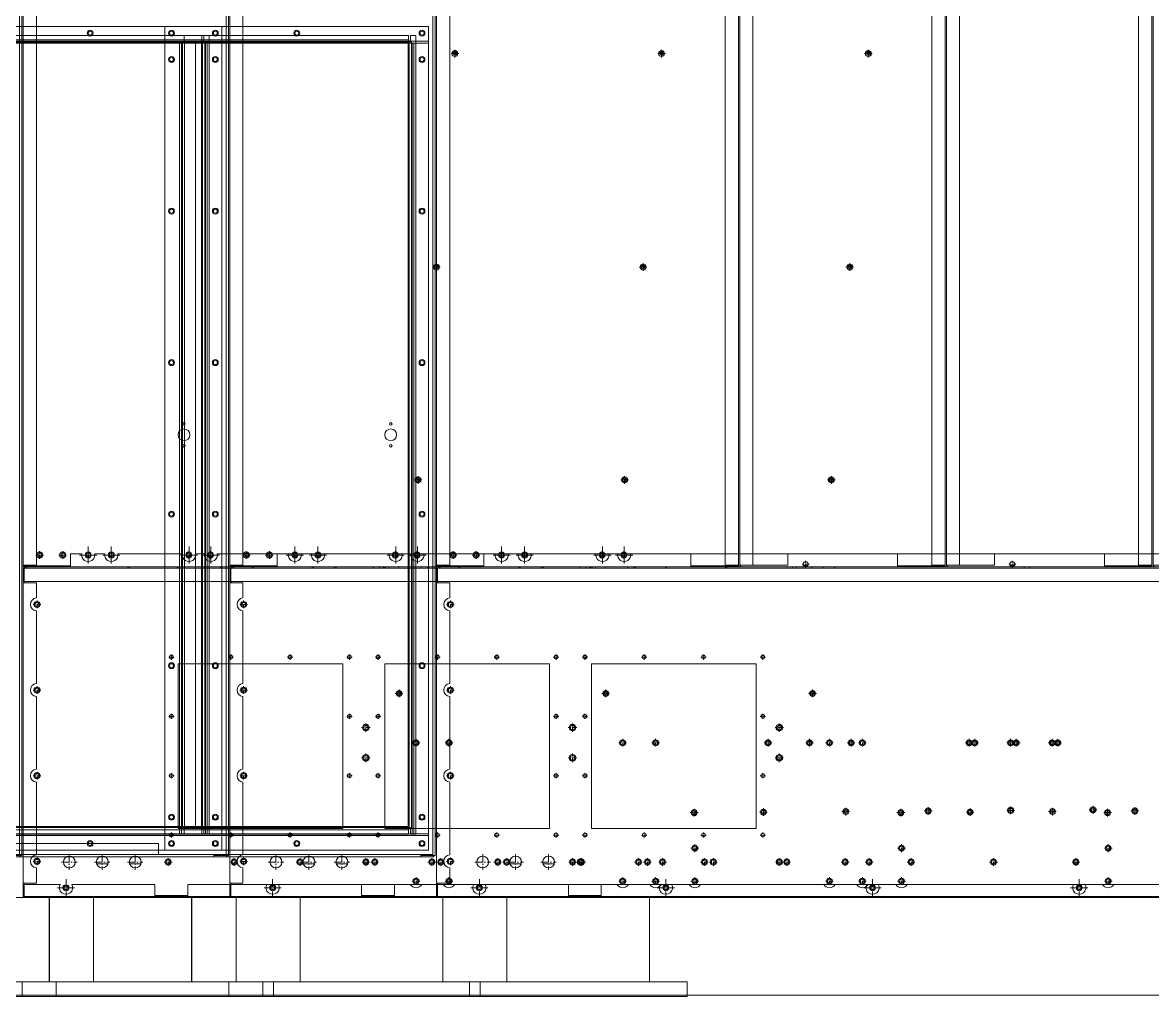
# Model space of a CAD drawing. Header units: millimetres. Extents: x -661384 to 33175, y -139129 to 24362.
# Drawn here: x -659535 to -657821, y -139129 to -137651 of the extents above; entities that cross this region are included whole.
import ezdxf

# ---------------------------------------------------------------- set-up
doc = ezdxf.new("R2010")
doc.units = ezdxf.units.MM
doc.linetypes.add('DASHDOT', pattern=[18.5, 12, -3, 0.5, -3])
doc.layers.add('냉각탑_기초', color=23, linetype='Continuous')

# ---------------------------------------------------------------- blocks, each defined once
blk = doc.blocks.new('A$C5FB90F76')
at = {"color": 7, "lineweight": 13}
for p, q in [((0, 0), (0, 1200)), ((2.8, 0), (2.8, 1200)), ((25, 0), (25, 1200))]:
    blk.add_line(p, q, dxfattribs=at)
at = {"color": 7, "lineweight": 13, "ltscale": 0.014}
for p, q in [((2.8, 1200), (0, 1200)), ((2.8, 0), (0, 0))]:
    blk.add_line(p, q, dxfattribs=at)
at = {"color": 7, "lineweight": 13, "ltscale": 0.111}
for p, q in [((25, 1200), (2.8, 1200)), ((2.8, 0), (25, 0))]:
    blk.add_line(p, q, dxfattribs=at)
at = {"color": 7, "lineweight": 13}
for centre in [(15, 1175), (15, 945), (15, 715), (15, 485), (15, 255), (15, 25)]:
    blk.add_circle(centre, 3, dxfattribs=at)
blk = doc.blocks.new('A$C6C1445C5')
at = {"color": 7, "lineweight": 13}
for p, q in [((0, 25), (400, 25)), ((0, 22.2), (400, 22.2)), ((0, 0), (400, 0))]:
    blk.add_line(p, q, dxfattribs=at)
at = {"color": 7, "lineweight": 13, "ltscale": 0.035}
for p, q in [((0, 22.2), (0, 25)), ((400, 22.2), (400, 25))]:
    blk.add_line(p, q, dxfattribs=at)
at = {"color": 7, "lineweight": 13, "ltscale": 0.2775}
for p, q in [((0, 22.2), (0, 0)), ((400, 0), (400, 22.2))]:
    blk.add_line(p, q, dxfattribs=at)
at = {"color": 7, "lineweight": 13}
for centre in [(10, 10), (200, 10), (390, 10)]:
    blk.add_circle(centre, 3, dxfattribs=at)
blk = doc.blocks.new('A$C01666899')
at = {"color": 4, "lineweight": 13}
for p, q in [((1212, 354), (0, 354)), ((0, 343.1), (0, 2.9)), ((6.6, 343.1), (6.6, 2.9)), ((1202.3, 347.4), (9.7, 347.4)), ((1202.3, 344), (9.7, 344)), ((10, 343.1), (10, 20)), ((1202, 20), (1202, 343.1)), ((1205.4, 2.9), (1205.4, 343.1)), ((1212, 2.9), (1212, 343.1)), ((11.4, 20), (11.4, 342.6)), ((11.4, 342.6), (1200.6, 342.6)), ((1200.6, 342.6), (1200.6, 20)), ((1202.3, 20), (9.7, 20)), ((1202.3, 3.4), (9.7, 3.4)), ((1202.3, 0), (9.7, 0))]:
    blk.add_line(p, q, dxfattribs=at)
at = {"color": 4, "lineweight": 13, "ltscale": 0.04}
for p, q in [((0, 346), (0, 354)), ((1212, 346), (1212, 354))]:
    blk.add_line(p, q, dxfattribs=at)
at = {"color": 4, "lineweight": 13, "ltscale": 0.0485}
for p, q in [((9.7, 346), (0, 346)), ((1212, 346), (1202.3, 346))]:
    blk.add_line(p, q, dxfattribs=at)
at = {"color": 4, "lineweight": 13, "ltscale": 0.033}
for p, q in [((6.6, 343.1), (0, 343.1)), ((1205.4, 343.1), (1212, 343.1)), ((6.6, 2.9), (0, 2.9)), ((1205.4, 2.9), (1212, 2.9))]:
    blk.add_line(p, q, dxfattribs=at)
at = {"color": 4, "lineweight": 13, "ltscale": 0.017}
for p, q in [((6.6, 343.1), (10, 343.1)), ((1205.4, 343.1), (1202, 343.1)), ((1202.3, 347.4), (1202.3, 344)), ((9.7, 3.4), (9.7, 0)), ((1202.3, 3.4), (1202.3, 0))]:
    blk.add_line(p, q, dxfattribs=at)
at = {"color": 4, "lineweight": 13, "ltscale": 0.0085}
for p, q in [((9.7, 344), (8, 344)), ((1202.3, 344), (1204, 344)), ((9.7, 2), (8, 2)), ((1202.3, 2), (1204, 2))]:
    blk.add_line(p, q, dxfattribs=at)
at = {"color": 4, "lineweight": 13, "ltscale": 0.0045}
for p, q in [((8, 343.1), (8, 344)), ((10, 343.1), (10, 344)), ((1202, 344), (1202, 343.1)), ((1204, 344), (1204, 343.1)), ((8, 2), (8, 2.9)), ((1204, 2.9), (1204, 2))]:
    blk.add_line(p, q, dxfattribs=at)
at = {"color": 4, "lineweight": 13, "ltscale": 0.007}
for p, q in [((9.7, 347.4), (9.7, 346)), ((1202.3, 347.4), (1202.3, 346))]:
    blk.add_line(p, q, dxfattribs=at)
at = {"color": 4, "lineweight": 13, "ltscale": 0.01}
blk.add_line((9.7, 346), (9.7, 344), dxfattribs=at)
at = {"color": 4, "lineweight": 13, "ltscale": 0.083}
for p, q in [((9.7, 20), (9.7, 3.4)), ((1202.3, 3.4), (1202.3, 20))]:
    blk.add_line(p, q, dxfattribs=at)
at = {"color": 4, "lineweight": 13, "ltscale": 0.0155}
for p, q in [((6.6, 2.9), (9.7, 2.9)), ((1205.4, 2.9), (1202.3, 2.9))]:
    blk.add_line(p, q, dxfattribs=at)
at = {"color": 4, "lineweight": 13}
for centre, radius in [((589.5, 316), 2), ((606, 316), 9), ((622.5, 316), 2)]:
    blk.add_circle(centre, radius, dxfattribs=at)
blk = doc.blocks.new('1')
at = {"color": 7, "lineweight": 20}
for p, q in [((14355.4, 14347.8), (14355.4, 11214.9)), ((14358.8, 14347.8), (14358.8, 11213.2)), ((14360.8, 11654), (14360.8, 13955)), ((14380.8, 13955), (14380.8, 11654)), ((15425.8, 11654), (15425.8, 13955)), ((15445.8, 13955), (15445.8, 11654)), ((15447.8, 11654), (15447.8, 13955)), ((15467.8, 13955), (15467.8, 11654)), ((13973.8, 12446.5), (13973.8, 11246.5)), ((14323.8, 12446.5), (13973.8, 12446.5)), ((14323.8, 12446.5), (14323.8, 11246.5)), ((14504.3, 11671.5), (14602.7, 11671.5)), ((14655.3, 11671.5), (15373.9, 11671.5)), ((15520.9, 11671.5), (16459.7, 11671.5)), ((14360.7, 11653.1), (14432.7, 11653.1)), ((14432.7, 11651.5), (14360.7, 11651.5)), ((16859.1, 11649.5), (14362.5, 11649.5)), ((15373.9, 11651.5), (14432.7, 11651.5)), ((15373.9, 11653.1), (15445.9, 11653.1)), ((15445.9, 11651.5), (15373.9, 11651.5)), ((15520.9, 11654.3), (15448.9, 11654.3)), ((16531.7, 11651.5), (15448.9, 11651.5)), ((14360.8, 11171.5), (14360.8, 11627.5)), ((14362.5, 11629.5), (16830.2, 11629.5)), ((14380.8, 11604.5), (14380.8, 11627.5)), ((14380.8, 11474.5), (14380.8, 11584.6)), ((14845.8, 11504.5), (14595.8, 11504.5)), ((14595.8, 11504.5), (14595.8, 11254.5)), ((14845.8, 11504.5), (14845.8, 11254.5)), ((14380.8, 11344.5), (14380.8, 11454.6)), ((14380.8, 11214.5), (14380.8, 11324.6)), ((14323.8, 11246.5), (13973.8, 11246.5)), ((14845.8, 11254.5), (14595.8, 11254.5)), ((13382.8, 11231.5), (13938.8, 11231.5)), ((14355.4, 11214.9), (13382.8, 11214.9)), ((14336.8, 11211.5), (13382.8, 11211.5)), ((14380.8, 11171.5), (14380.8, 11194.6)), ((14417.1, 11169.5), (14362.5, 11169.5)), ((14560.8, 11169.5), (14434.4, 11169.5)), ((14948.1, 11169.5), (14610.8, 11169.5)), ((14998.1, 11169.5), (14965.4, 11169.5)), ((15327.1, 11169.5), (15015.4, 11169.5)), ((15371.1, 11169.5), (15344.4, 11169.5)), ((16079.1, 11169.5), (15388.4, 11169.5)), ((14362.5, 11149.5), (16859.1, 11149.5)), ((14467.7, 11149.5), (14467.7, 11021.5)), ((14560.8, 11152.9), (14610.8, 11152.9)), ((14684, 11149.5), (14684, 11021.5)), ((14410.8, 11021.5), (14740.8, 11021.5)), ((14410.8, 10999.5), (14410.8, 11021.5)), ((14740.8, 10999.5), (14740.8, 11021.5)), ((14410.8, 10999.5), (14740.8, 10999.5)), ((14575.8, 10999.5), (14467.7, 10999.5))]:
    blk.add_line(p, q, dxfattribs=at)
at = {"color": 0, "lineweight": 20}
for p, q in [((14360.8, 11149.5), (14360.8, 14349.5)), ((19260.8, 11149.5), (12660.8, 11149.5)), ((13360.8, 11149.5), (14360.8, 11149.5)), ((19260.8, 11149.5), (14360.8, 11149.5))]:
    blk.add_line(p, q, dxfattribs=at)
at = {"color": 7, "linetype": 'DASHDOT', "lineweight": 20, "ltscale": 0.2925}
for p, q in [((15009.9, 12430.5), (15021.6, 12430.5)), ((14981.9, 12106.5), (14993.6, 12106.5)), ((14953.9, 11783.5), (14965.6, 11783.5)), ((14959.8, 11789.4), (14959.8, 11777.7)), ((14385.8, 11675.4), (14385.8, 11663.7)), ((14420.8, 11675.4), (14420.8, 11663.7)), ((14612, 11675.4), (14612, 11663.7)), ((14645, 11675.4), (14645, 11663.7)), ((14606.1, 11669.5), (14617.8, 11669.5)), ((14639.1, 11669.5), (14650.8, 11669.5)), ((14381.8, 11600.4), (14381.8, 11588.7)), ((14381.8, 11470.4), (14381.8, 11458.7)), ((14925.3, 11459.4), (14937, 11459.4)), ((14931.2, 11465.3), (14931.2, 11453.6)), ((14950.9, 11384.5), (14962.6, 11384.5)), ((14956.8, 11390.4), (14956.8, 11378.7)), ((15000.9, 11384.5), (15012.6, 11384.5)), ((15006.8, 11390.4), (15006.8, 11378.7)), ((15484.9, 11384.5), (15496.6, 11384.5)), ((15490.8, 11390.4), (15490.8, 11378.7)), ((15547.9, 11384.5), (15559.6, 11384.5)), ((15553.8, 11390.4), (15553.8, 11378.7)), ((15610.9, 11384.5), (15622.6, 11384.5)), ((15616.8, 11390.4), (15616.8, 11378.7)), ((15789.9, 11384.5), (15801.6, 11384.5)), ((15795.8, 11390.4), (15795.8, 11378.7)), ((15852.9, 11384.5), (15864.6, 11384.5)), ((15858.8, 11390.4), (15858.8, 11378.7)), ((15915.9, 11384.5), (15927.6, 11384.5)), ((15921.8, 11390.4), (15921.8, 11378.7)), ((14381.8, 11340.4), (14381.8, 11328.7)), ((15372.9, 11278.5), (15384.6, 11278.5)), ((15378.8, 11284.4), (15378.8, 11272.7)), ((15477.9, 11279.3), (15489.6, 11279.3)), ((15483.8, 11285.1), (15483.8, 11273.4)), ((15602.9, 11280.1), (15614.6, 11280.1)), ((15608.8, 11286), (15608.8, 11274.3)), ((15727.9, 11281), (15739.6, 11281)), ((15733.8, 11286.9), (15733.8, 11275.2)), ((15852.9, 11281.9), (15864.6, 11281.9)), ((15858.8, 11287.7), (15858.8, 11276)), ((15977.9, 11282.8), (15989.6, 11282.8)), ((15983.8, 11288.6), (15983.8, 11276.9)), ((15379.8, 11230.4), (15379.8, 11218.7)), ((14381.8, 11210.4), (14381.8, 11198.7)), ((14580.8, 11209.4), (14580.8, 11197.7)), ((14680.8, 11209.4), (14680.8, 11197.7)), ((14780.8, 11209.4), (14780.8, 11197.7)), ((14880.8, 11209.4), (14880.8, 11197.7)), ((14980.8, 11209.4), (14980.8, 11197.7)), ((15080.8, 11209.4), (15080.8, 11197.7)), ((15205.8, 11209.4), (15205.8, 11197.7)), ((15330.8, 11209.4), (15330.8, 11197.7)), ((15373.9, 11224.5), (15385.6, 11224.5)), ((14674.9, 11203.5), (14686.6, 11203.5)), ((14774.9, 11203.5), (14786.6, 11203.5)), ((14874.9, 11203.5), (14886.6, 11203.5)), ((14974.9, 11203.5), (14986.6, 11203.5)), ((15074.9, 11203.5), (15086.6, 11203.5)), ((15199.9, 11203.5), (15211.6, 11203.5)), ((15324.9, 11203.5), (15336.6, 11203.5)), ((14956.8, 11180.4), (14956.8, 11168.7)), ((15006.8, 11180.4), (15006.8, 11168.7)), ((15379.8, 11180.4), (15379.8, 11168.7)), ((14950.9, 11174.5), (14962.6, 11174.5)), ((15000.9, 11174.5), (15012.6, 11174.5)), ((15373.9, 11174.5), (15385.6, 11174.5))]:
    blk.add_line(p, q, dxfattribs=at)
at = {"color": 7, "linetype": 'DASHDOT', "lineweight": 20, "ltscale": 0.195}
for p, q in [((15012.3, 12431.6), (15020.1, 12431.6)), ((15012.3, 12430.7), (15020.1, 12430.7)), ((14983.9, 12107.8), (14991.7, 12107.8)), ((14983.9, 12106.9), (14991.7, 12106.9)), ((14955.6, 11784), (14963.4, 11784)), ((14955.6, 11783.2), (14963.4, 11783.2)), ((14959.5, 11787.9), (14959.5, 11779.3)), ((14386.2, 11673.4), (14386.2, 11665.6)), ((14421.2, 11673.4), (14421.2, 11665.6)), ((14459.6, 11673.4), (14459.6, 11665.6)), ((14494.6, 11673.4), (14494.6, 11665.6)), ((14612, 11673.4), (14612, 11665.6)), ((14645.2, 11673.4), (14645.2, 11665.6)), ((14641.3, 11669.5), (14649.1, 11669.5)), ((14585.8, 11518.4), (14585.8, 11510.6)), ((14675.8, 11518.4), (14675.8, 11510.6)), ((14765.8, 11518.4), (14765.8, 11510.6)), ((14855.8, 11518.4), (14855.8, 11510.6)), ((14581.9, 11514.5), (14589.7, 11514.5)), ((14671.9, 11514.5), (14679.7, 11514.5)), ((14761.9, 11514.5), (14769.7, 11514.5)), ((14851.9, 11514.5), (14859.7, 11514.5)), ((14927.3, 11460.3), (14935.1, 11460.3)), ((14927.3, 11459.4), (14935.1, 11459.4)), ((14931.2, 11464.2), (14931.2, 11455.5)), ((14581.9, 11424.5), (14589.7, 11424.5)), ((14585.8, 11428.4), (14585.8, 11420.6)), ((14851.9, 11424.5), (14859.7, 11424.5)), ((14855.8, 11428.4), (14855.8, 11420.6)), ((15486.9, 11384.5), (15494.7, 11384.5)), ((15490.8, 11388.4), (15490.8, 11380.6)), ((15549.9, 11384.5), (15557.7, 11384.5)), ((15553.8, 11388.4), (15553.8, 11380.6)), ((15612.9, 11384.5), (15620.7, 11384.5)), ((15616.8, 11388.4), (15616.8, 11380.6)), ((15791.9, 11384.5), (15799.7, 11384.5)), ((15795.8, 11388.4), (15795.8, 11380.6)), ((15854.9, 11384.5), (15862.7, 11384.5)), ((15858.8, 11388.4), (15858.8, 11380.6)), ((15917.9, 11384.5), (15925.7, 11384.5)), ((15921.8, 11388.4), (15921.8, 11380.6)), ((14581.9, 11334.5), (14589.7, 11334.5)), ((14585.8, 11338.4), (14585.8, 11330.6)), ((14851.9, 11334.5), (14859.7, 11334.5)), ((14855.8, 11338.4), (14855.8, 11330.6)), ((15374.9, 11278.6), (15382.7, 11278.6)), ((15378.8, 11282.5), (15378.8, 11274.7)), ((15479.9, 11279.3), (15487.7, 11279.3)), ((15483.8, 11283.2), (15483.8, 11275.4)), ((15604.9, 11280.2), (15612.7, 11280.2)), ((15608.8, 11284.1), (15608.8, 11276.3)), ((15729.9, 11281), (15737.7, 11281)), ((15733.8, 11284.9), (15733.8, 11277.1)), ((15854.9, 11281.8), (15862.7, 11281.8)), ((15858.8, 11285.7), (15858.8, 11277.9)), ((15979.9, 11282.7), (15987.7, 11282.7)), ((15983.8, 11286.6), (15983.8, 11278.8)), ((14581.9, 11244.5), (14589.7, 11244.5)), ((14585.8, 11248.4), (14585.8, 11240.6)), ((14671.9, 11244.5), (14679.7, 11244.5)), ((14675.8, 11248.4), (14675.8, 11240.6)), ((14761.9, 11244.5), (14769.7, 11244.5)), ((14765.8, 11248.4), (14765.8, 11240.6)), ((14851.9, 11244.5), (14859.7, 11244.5)), ((14855.8, 11248.4), (14855.8, 11240.6))]:
    blk.add_line(p, q, dxfattribs=at)
at = {"color": 7, "linetype": 'DASHDOT', "lineweight": 20, "ltscale": 0.292499}
for p, q in [((15015.8, 12436.4), (15015.8, 12424.7)), ((14987.8, 12112.4), (14987.8, 12100.7)), ((14379.9, 11669.5), (14391.6, 11669.5)), ((14414.9, 11669.5), (14426.6, 11669.5)), ((14375.9, 11594.5), (14387.6, 11594.5)), ((14375.9, 11464.5), (14387.6, 11464.5)), ((14375.9, 11334.5), (14387.6, 11334.5)), ((14375.9, 11204.5), (14387.6, 11204.5)), ((14574.9, 11203.5), (14586.6, 11203.5))]:
    blk.add_line(p, q, dxfattribs=at)
at = {"color": 7, "linetype": 'DASHDOT', "lineweight": 20, "ltscale": 0.195001}
for p, q in [((15016.2, 12435.5), (15016.2, 12427.7)), ((14987.8, 12111.7), (14987.8, 12103.9)), ((14382.3, 11669.5), (14390.1, 11669.5)), ((14417.3, 11669.5), (14425.1, 11669.5)), ((14608.1, 11669.5), (14615.9, 11669.5))]:
    blk.add_line(p, q, dxfattribs=at)
at = {"color": 7, "linetype": 'DASHDOT', "lineweight": 20, "ltscale": 0.194998}
for p, q in [((15016.2, 12434.6), (15016.2, 12426.8)), ((14987.8, 12110.8), (14987.8, 12103)), ((14455.7, 11669.5), (14463.5, 11669.5)), ((14490.7, 11669.5), (14498.5, 11669.5))]:
    blk.add_line(p, q, dxfattribs=at)
at = {"color": 7, "linetype": 'DASHDOT', "lineweight": 20}
for p, q in [((14459.5, 11682.5), (14459.5, 11656.5)), ((14494.5, 11682.5), (14494.5, 11656.5)), ((14612.5, 11682.5), (14612.5, 11656.5)), ((14645.5, 11682.5), (14645.5, 11656.5)), ((14446.5, 11669.5), (14472.5, 11669.5)), ((14481.5, 11669.5), (14507.5, 11669.5)), ((14599.5, 11669.5), (14625.5, 11669.5)), ((14632.5, 11669.5), (14658.5, 11669.5)), ((14430.8, 11215.2), (14430.8, 11191.8)), ((14480.8, 11215.2), (14480.8, 11191.8)), ((14530.8, 11215.2), (14530.8, 11191.8)), ((14419.1, 11203.5), (14442.5, 11203.5)), ((14469.1, 11203.5), (14492.5, 11203.5)), ((14519.1, 11203.5), (14542.5, 11203.5)), ((14425.8, 11177.5), (14425.8, 11151.5)), ((15335.8, 11177.5), (15335.8, 11151.5)), ((14412.8, 11164.5), (14438.8, 11164.5)), ((15322.8, 11164.5), (15348.8, 11164.5))]:
    blk.add_line(p, q, dxfattribs=at)
at = {"color": 7, "lineweight": 20, "ltscale": 0.43}
for p, q in [((14432.7, 11654.3), (14432.7, 11671.5)), ((15373.9, 11671.5), (15373.9, 11654.3)), ((15520.9, 11654.3), (15520.9, 11671.5)), ((14380.8, 11654), (14363.6, 11654)), ((15443, 11654), (15425.8, 11654)), ((15467.8, 11654), (15450.6, 11654))]:
    blk.add_line(p, q, dxfattribs=at)
at = {"color": 7, "lineweight": 20, "ltscale": 0.425051}
blk.add_line((14432.7, 11671.5), (14449.7, 11671.5), dxfattribs=at)
at = {"color": 7, "lineweight": 20, "ltscale": 0.385102}
blk.add_line((14469.3, 11671.5), (14484.7, 11671.5), dxfattribs=at)
at = {"color": 7, "lineweight": 20, "ltscale": 0.335102}
blk.add_line((14622.3, 11671.5), (14635.7, 11671.5), dxfattribs=at)
at = {"color": 7, "linetype": 'DASHDOT', "lineweight": 20, "ltscale": 0.26}
blk.add_line((15542.6, 11655.5), (15553, 11655.5), dxfattribs=at)
at = {"color": 7, "linetype": 'DASHDOT', "lineweight": 20, "ltscale": 0.260001}
blk.add_line((15547.8, 11660.7), (15547.8, 11650.3), dxfattribs=at)
at = {"color": 7, "lineweight": 20, "ltscale": 0.04}
for p, q in [((14360.7, 11651.5), (14360.7, 11653.1)), ((14432.7, 11651.5), (14432.7, 11653.1)), ((15445.9, 11651.5), (15445.9, 11653.1))]:
    blk.add_line(p, q, dxfattribs=at)
at = {"color": 7, "lineweight": 20, "ltscale": 0.07}
for p, q in [((14360.8, 11654), (14363.6, 11654)), ((14432.7, 11654.3), (14432.7, 11651.5)), ((15373.9, 11654.3), (15373.9, 11651.5)), ((15445.8, 11654), (15443, 11654)), ((15448.9, 11651.5), (15448.9, 11654.3))]:
    blk.add_line(p, q, dxfattribs=at)
at = {"color": 7, "lineweight": 20, "ltscale": 0.0425}
for p, q in [((14360.8, 11647.5), (14362.5, 11647.5)), ((14360.8, 11646.6), (14362.5, 11646.6)), ((14360.8, 11152.4), (14362.5, 11152.4)), ((14360.8, 11151.5), (14362.5, 11151.5))]:
    blk.add_line(p, q, dxfattribs=at)
at = {"color": 7, "lineweight": 20, "ltscale": 0.0225}
for p, q in [((14360.8, 11646.6), (14360.8, 11647.5)), ((14360.8, 11646.6), (14360.8, 11647.5)), ((14363.6, 11653.1), (14363.6, 11654)), ((15443, 11653.1), (15443, 11654)), ((15447.8, 11654), (15447.8, 11653.1)), ((14360.8, 11152.4), (14360.8, 11151.5))]:
    blk.add_line(p, q, dxfattribs=at)
at = {"color": 7, "lineweight": 20, "ltscale": 0.4775}
for p, q in [((14360.8, 11627.5), (14360.8, 11646.6)), ((14360.8, 11152.4), (14360.8, 11171.5))]:
    blk.add_line(p, q, dxfattribs=at)
at = {"color": 7, "lineweight": 20, "ltscale": 0.085}
for p, q in [((14362.5, 11649.5), (14362.5, 11646.1)), ((14364.2, 11627.5), (14360.8, 11627.5)), ((14364.2, 11171.5), (14360.8, 11171.5)), ((14362.5, 11149.5), (14362.5, 11152.9))]:
    blk.add_line(p, q, dxfattribs=at)
at = {"color": 7, "lineweight": 20, "ltscale": 0.415}
for p, q in [((14362.5, 11629.5), (14362.5, 11646.1)), ((14364.2, 11627.5), (14380.8, 11627.5)), ((14362.5, 11152.9), (14362.5, 11169.5)), ((14380.8, 11171.5), (14364.2, 11171.5)), ((14560.8, 11169.5), (14560.8, 11152.9)), ((14610.8, 11169.5), (14610.8, 11152.9))]:
    blk.add_line(p, q, dxfattribs=at)
at = {"color": 7, "lineweight": 20, "ltscale": 0.01744}
blk.add_line((14362.7, 11654), (14362.7, 11653.3), dxfattribs=at)
at = {"color": 7, "lineweight": 20, "ltscale": 0.05}
for p, q in [((14366.2, 11651.5), (14366.2, 11649.5)), ((14519.5, 11651.5), (14519.5, 11649.5)), ((14660.1, 11651.5), (14660.1, 11649.5)), ((14710.2, 11649.5), (14710.2, 11651.5)), ((14799.3, 11649.5), (14799.3, 11651.5)), ((14362.8, 11629.5), (14362.8, 11627.5)), ((14360.8, 11171.5), (14362.8, 11171.5)), ((14362.8, 11171.5), (14362.8, 11169.5))]:
    blk.add_line(p, q, dxfattribs=at)
at = {"color": 7, "lineweight": 20, "ltscale": 0.04985}
blk.add_line((14597, 11651.5), (14597, 11649.5), dxfattribs=at)
at = {"color": 7, "lineweight": 20, "ltscale": 0.050223}
for p, q in [((14892.3, 11649.5), (14892.5, 11651.5)), ((14901.4, 11649.5), (14901.5, 11651.5))]:
    blk.add_line(p, q, dxfattribs=at)
at = {"color": 7, "lineweight": 20, "ltscale": 0.050163}
for p, q in [((14906.7, 11649.5), (14906.8, 11651.5)), ((14915.7, 11649.5), (14915.9, 11651.5))]:
    blk.add_line(p, q, dxfattribs=at)
at = {"color": 7, "lineweight": 20, "ltscale": 0.050191}
for p, q in [((14930.3, 11651.5), (14930.2, 11649.5)), ((14930.2, 11649.5), (14930.4, 11651.5)), ((14964.5, 11649.5), (14964.7, 11651.5)), ((15574.1, 11649.5), (15574.3, 11651.5)), ((15574.7, 11651.5), (15574.5, 11649.5)), ((15879.3, 11651.5), (15879.1, 11649.5)), ((15879.5, 11649.5), (15879.7, 11651.5)), ((15879.5, 11649.5), (15879.7, 11651.5))]:
    blk.add_line(p, q, dxfattribs=at)
at = {"color": 7, "lineweight": 20, "ltscale": 0.006929}
blk.add_line((15373.9, 11651.5), (15373.9, 11651.8), dxfattribs=at)
at = {"color": 7, "lineweight": 20, "ltscale": 0.0275}
for p, q in [((15447.8, 11654), (15448.9, 11654)), ((15447.8, 11653.1), (15448.9, 11653.1))]:
    blk.add_line(p, q, dxfattribs=at)
at = {"color": 7, "lineweight": 20, "ltscale": 0.00769}
blk.add_line((14360.8, 11627.5), (14361.1, 11627.5), dxfattribs=at)
at = {"color": 7, "lineweight": 20, "ltscale": 0.12521}
blk.add_line((14588.8, 11514.4), (14584.5, 11511.8), dxfattribs=at)
at = {"color": 7, "lineweight": 20, "ltscale": 0.053852}
for p, q in [((14379, 11465.6), (14379, 11463.4)), ((14379, 11335.6), (14379, 11333.4)), ((14379, 11205.6), (14379, 11203.4))]:
    blk.add_line(p, q, dxfattribs=at)
at = {"color": 7, "linetype": 'DASHDOT', "lineweight": 20, "ltscale": 0.325}
for p, q in [((14874.3, 11407.5), (14887.3, 11407.5)), ((14880.8, 11414), (14880.8, 11401)), ((14880.8, 11368), (14880.8, 11355)), ((14874.3, 11361.5), (14887.3, 11361.5))]:
    blk.add_line(p, q, dxfattribs=at)
at = {"color": 7, "lineweight": 20, "ltscale": 6.21139e-05}
blk.add_line((14885.8, 11407.5), (14885.8, 11407.5), dxfattribs=at)
at = {"color": 7, "lineweight": 20, "ltscale": 6.2101e-05}
blk.add_line((14885.8, 11361.5), (14885.8, 11361.5), dxfattribs=at)
at = {"color": 7, "lineweight": 20, "ltscale": 0.027667}
for p, q in [((13938.8, 11214.9), (13938.8, 11231.5)), ((14338.8, 11214.9), (14355.4, 11214.9)), ((14338.8, 11213.2), (14355.4, 11213.2))]:
    blk.add_line(p, q, dxfattribs=at)
at = {"color": 7, "lineweight": 20, "ltscale": 0.005667}
for p, q in [((14336.8, 11214.9), (14336.8, 11211.5)), ((14355.4, 11213.2), (14358.8, 11213.2))]:
    blk.add_line(p, q, dxfattribs=at)
at = {"color": 7, "lineweight": 20, "ltscale": 0.003333}
for p in [(14338.8, 11213.5), (14336.8, 11211.5)]:
    blk.add_line(p, (14336.8, 11213.5), dxfattribs=at)
at = {"color": 7, "lineweight": 20, "ltscale": 0.031833}
blk.add_line((14336.8, 11211.5), (14355.9, 11211.5), dxfattribs=at)
at = {"color": 7, "lineweight": 20, "ltscale": 0.002833}
for p, q in [((14338.8, 11213.2), (14338.8, 11214.9)), ((14355.4, 11214.9), (14355.4, 11213.2)), ((14355.9, 11213.2), (14355.9, 11211.5)), ((14356.8, 11211.5), (14356.8, 11213.2))]:
    blk.add_line(p, q, dxfattribs=at)
at = {"color": 7, "lineweight": 20, "ltscale": 0.0015}
blk.add_line((14356.8, 11211.5), (14355.9, 11211.5), dxfattribs=at)
at = {"color": 7, "lineweight": 20, "ltscale": 0.427685}
for p, q in [((14472.2, 11200.7), (14489.3, 11200.7)), ((14522.2, 11200.7), (14539.3, 11200.7))]:
    blk.add_line(p, q, dxfattribs=at)
at = {"color": 7, "lineweight": 20, "ltscale": 0.053808}
for p, q in [((14579.7, 11200.7), (14581.9, 11200.7)), ((14679.7, 11200.7), (14681.9, 11200.7))]:
    blk.add_line(p, q, dxfattribs=at)
at = {"color": 0, "ltscale": 30}
for p, q in [((13773.1, 11149.5), (13773.1, 11021.6)), ((13989.1, 11149.5), (13989.1, 11021.6))]:
    blk.add_line(p, q, dxfattribs=at)
at = {"lineweight": 20}
for p, q in [((14360.8, 11151.2), (14360.8, 11149.5)), ((14435.8, 11151.2), (14360.8, 11151.2))]:
    blk.add_line(p, q, dxfattribs=at)
at = {"color": 7, "lineweight": 20, "ltscale": 0.280701}
for p, q in [((14364.2, 11151.2), (14399.4, 11151.2)), ((14399.4, 11151.2), (14406.8, 11151.2)), ((14704.8, 11151.2), (14406.8, 11151.2)), ((17416.8, 11151.2), (14704.8, 11151.2))]:
    blk.add_line(p, q, dxfattribs=at)
at = {"color": 7, "lineweight": 15}
for p, q in [((14045.7, 11021.6), (13715.7, 11021.6)), ((14045.7, 10999.6), (14045.7, 11021.6)), ((14045.7, 10999.6), (13715.7, 10999.6))]:
    blk.add_line(p, q, dxfattribs=at)
at = {"lineweight": 5}
blk.add_line((12660.8, 11001.2), (20360.8, 11001.2), dxfattribs=at)
at = {"color": 7, "lineweight": 20}
for centre, radius in [((13958.8, 12461.5), 4.5), ((14148.8, 12461.5), 4.5), ((14338.8, 12461.5), 4.5), ((15015.8, 12430.5), 4.5), ((15016.2, 12430.7), 3), ((13958.8, 12421.5), 4.5), ((14338.8, 12421.5), 4.5), ((13958.8, 12191.5), 4.5), ((14338.8, 12191.5), 4.5), ((14987.8, 12106.5), 4.5), ((14987.8, 12106.9), 3), ((13958.8, 11961.5), 4.5), ((14338.8, 11961.5), 4.5), ((14959.8, 11783.5), 4.5), ((14959.5, 11783.2), 3), ((13958.8, 11731.5), 4.5), ((14338.8, 11731.5), 4.5), ((14385.8, 11669.5), 4.5), ((14386.2, 11669.5), 3), ((14420.8, 11669.5), 4.5), ((14421.2, 11669.5), 3), ((14459.5, 11669.5), 4.5), ((14459.6, 11669.5), 3), ((14494.5, 11669.5), 4.5), ((14494.6, 11669.5), 3), ((14612, 11669.5), 4.5), ((14612, 11669.5), 3), ((14645, 11669.5), 4.5), ((14645.2, 11669.5), 3), ((14381.8, 11594.5), 4.5), ((14381.8, 11594.5), 3), ((13958.8, 11501.5), 4.5), ((14338.8, 11501.5), 4.5), ((14585.8, 11514.5), 3), ((14675.8, 11514.5), 3), ((14765.8, 11514.5), 3), ((14855.8, 11514.5), 3), ((14381.8, 11464.5), 4.5), ((14381.8, 11464.5), 3), ((14931.2, 11459.4), 4.5), ((14931.2, 11459.4), 3), ((14585.8, 11424.5), 3), ((14855.8, 11424.5), 3), ((14880.8, 11407.5), 5), ((14880.8, 11407.5), 3.5), ((14956.8, 11384.5), 4.5), ((14956.8, 11384.5), 3), ((15006.8, 11384.5), 4.5), ((15006.8, 11384.5), 3), ((15490.8, 11384.5), 4.5), ((15490.8, 11384.5), 3), ((15553.8, 11384.5), 4.5), ((15553.8, 11384.5), 3), ((15616.8, 11384.5), 4.5), ((15616.8, 11384.5), 3), ((15795.8, 11384.5), 4.5), ((15795.8, 11384.5), 3), ((15858.8, 11384.5), 4.5), ((15858.8, 11384.5), 3), ((15921.8, 11384.5), 4.5), ((15921.8, 11384.5), 3), ((14880.8, 11361.5), 5), ((14880.8, 11361.5), 3.5), ((14381.8, 11334.5), 4.5), ((14381.8, 11334.5), 3), ((14585.8, 11334.5), 3), ((14855.8, 11334.5), 3), ((15378.8, 11278.5), 4.5), ((15378.8, 11278.6), 3), ((15483.8, 11279.3), 4.5), ((15483.8, 11279.3), 3), ((15608.8, 11280.1), 4.5), ((15608.8, 11280.2), 3), ((15733.8, 11281), 4.5), ((15733.8, 11281), 3), ((15858.8, 11281.9), 4.5), ((15858.8, 11281.8), 3), ((15983.8, 11282.8), 4.5), ((15983.8, 11282.7), 3), ((13958.8, 11271.5), 4.5), ((14338.8, 11271.5), 4.5), ((14585.8, 11244.5), 3), ((14675.8, 11244.5), 3), ((14765.8, 11244.5), 3), ((14855.8, 11244.5), 3), ((13958.8, 11231.5), 4.5), ((14148.8, 11231.5), 4.5), ((14338.8, 11231.5), 4.5), ((15379.8, 11224.5), 4.5), ((15379.8, 11224.5), 3), ((14430.8, 11203.5), 9), ((14480.8, 11203.5), 9), ((14530.8, 11203.5), 9), ((14381.8, 11204.5), 4.5), ((14381.8, 11204.5), 3), ((14580.8, 11203.5), 4.5), ((14580.8, 11203.5), 3), ((14680.8, 11203.5), 4.5), ((14680.8, 11203.5), 3), ((14780.8, 11203.5), 4.5), ((14780.8, 11203.5), 3), ((14880.8, 11203.5), 4.5), ((14880.8, 11203.5), 3), ((14980.8, 11203.5), 4.5), ((14980.8, 11203.5), 3), ((15080.8, 11203.5), 4.5), ((15080.8, 11203.5), 3), ((15205.8, 11203.5), 4.5), ((15205.8, 11203.5), 3), ((15330.8, 11203.5), 4.5), ((15330.8, 11203.5), 3), ((14956.8, 11174.5), 4.5), ((14956.8, 11174.5), 3), ((15006.8, 11174.5), 4.5), ((15006.8, 11174.5), 3), ((15379.8, 11174.5), 4.5), ((15379.8, 11174.5), 3), ((14425.8, 11164.5), 4.5), ((14425.8, 11164.5), 3), ((15335.8, 11164.5), 4.5), ((15335.8, 11164.5), 3)]:
    blk.add_circle(centre, radius, dxfattribs=at)
for centre, radius, start, end in [((15016.2, 12431.6), 3, 188.3602, 351.6398), ((14987.8, 12107.8), 3, 188.3602, 351.6398), ((14959.5, 11784), 3, 188.3602, 351.6398), ((14459.5, 11669.5), 10, 168.463, 11.537), ((14494.5, 11669.5), 10, 168.463, 11.537), ((14612.5, 11669.5), 10, 168.463, 11.537), ((14645.5, 11669.5), 10, 168.463, 11.537), ((15547.8, 11655.5), 4, 342.5424, 197.4576), ((14364.2, 11646.1), 3.4, 179.7584, 180), ((14364.2, 11646.1), 3.4, 120, 155.6842), ((14366.2, 11653), 3.5, 175, 178.3622), ((14366.2, 11653), 3.5, 205.3763, 269.7545), ((14519.7, 11653), 3.5, 270.2455, 334.6237), ((14597, 11653), 3.5, 205.3763, 269.7545), ((14660.2, 11653), 3.5, 270.2455, 334.6237), ((14754.8, 11660.5), 47.5, 190.9104, 193.3757), ((14754.8, 11660.5), 47.5, 346.627, 349.0896), ((14381.8, 11594.5), 10, 95.7389, 264.2611), ((14381.8, 11464.5), 10, 95.7389, 264.2611), ((14931.2, 11460.3), 3, 188.3602, 351.6398), ((14381.8, 11334.5), 10, 95.7389, 264.2611), ((14381.8, 11204.5), 10, 95.7389, 264.2611), ((14425.8, 11164.5), 10, 149.9999, 30.0001), ((14956.8, 11174.5), 10, 210, 330), ((15006.8, 11174.5), 10, 210, 330), ((15335.8, 11164.5), 10, 149.9999, 30.0001), ((15379.8, 11174.5), 10, 210, 330), ((14364.2, 11152.9), 3.4, 180, 180.2416), ((14364.2, 11152.9), 3.4, 204.3156, 240), ((14364.2, 11152.9), 3.4, 269.7551, 270), ((14399.4, 11152.9), 3.4, 270, 270.2449), ((14408.2, 11152.9), 3.4, 269.7551, 270), ((14443.4, 11152.9), 3.4, 270, 270.2449), ((15318.2, 11152.9), 3.4, 269.7551, 270), ((15353.4, 11152.9), 3.4, 270, 270.2449), ((15362.2, 11152.9), 3.4, 269.7551, 270), ((15397.4, 11152.9), 3.4, 270, 270.2449), ((16070.2, 11152.9), 3.4, 269.755, 270)]:
    blk.add_arc(centre, radius, start, end, dxfattribs=at)
for points, knots in [([(15547.8, 11652.3), (15547.2, 11652.3), (15546.6, 11652.4), (15546, 11652.4), (15545.3, 11652.6), (15544.7, 11653.1), (15544.6, 11653.2), (15544.4, 11653.5), (15544.2, 11653.8), (15544.1, 11653.9), (15544, 11654.1), (15544, 11654.3)], [0, 0, 0, 0, 0, 0, 5.743552, 5.743552, 5.743552, 7.655626, 7.655626, 7.655626, 9.572404, 9.572404, 9.572404, 9.572404, 9.572404, 9.572404]), ([(15547.8, 11653.5), (15547.4, 11653.5), (15547, 11653.5), (15546.6, 11653.5), (15545.9, 11653.5), (15545.2, 11653.6), (15544.9, 11653.7), (15544.5, 11653.9), (15544.2, 11654.1), (15544.1, 11654.2), (15544, 11654.2), (15544, 11654.3)], [0, 0, 0, 0, 0, 0, 3.885005, 3.885005, 3.885005, 7.625301, 7.625301, 7.625301, 9.358922, 9.358922, 9.358922, 9.358922, 9.358922, 9.358922]), ([(15547.8, 11652.3), (15548.4, 11652.3), (15548.9, 11652.4), (15549.5, 11652.4), (15550.3, 11652.6), (15550.8, 11653.1), (15551, 11653.2), (15551.2, 11653.5), (15551.4, 11653.8), (15551.5, 11653.9), (15551.5, 11654.1), (15551.6, 11654.3)], [0, 0, 0, 0, 0, 0, 5.743552, 5.743552, 5.743552, 7.655626, 7.655626, 7.655626, 9.572404, 9.572404, 9.572404, 9.572404, 9.572404, 9.572404]), ([(15547.8, 11653.5), (15548.2, 11653.5), (15548.6, 11653.5), (15549, 11653.5), (15549.7, 11653.5), (15550.4, 11653.6), (15550.7, 11653.7), (15551.1, 11653.9), (15551.4, 11654.1), (15551.5, 11654.2), (15551.5, 11654.2), (15551.6, 11654.3)], [0, 0, 0, 0, 0, 0, 3.885005, 3.885005, 3.885005, 7.625301, 7.625301, 7.625301, 9.358922, 9.358922, 9.358922, 9.358922, 9.358922, 9.358922])]:
    blk.add_open_spline(points, degree=5, knots=knots, dxfattribs=at)
at = {"layer": '냉각탑_기초', "lineweight": 20, "ltscale": 30}
blk.add_line((12510.8, 11001.2), (20510.8, 11001.2), dxfattribs=at)
at = {"lineweight": 20, "xscale": -1, "rotation": 180}
blk.add_blockref('A$C6C1445C5', (13948.8, 12471.5), dxfattribs=at)
at = {"lineweight": 20, "xscale": -1}
blk.add_blockref('A$C5FB90F76', (13973.8, 11246.5), dxfattribs=at)
at = {"lineweight": 20, "rotation": 270}
blk.add_blockref('A$C01666899', (13975.3, 12457.9), dxfattribs=at)
at = {"lineweight": 20}
for name, p in [('A$C5FB90F76', (14323.8, 11246.5)), ('A$C6C1445C5', (13948.8, 11221.5))]:
    blk.add_blockref(name, p, dxfattribs=at)

msp = doc.modelspace()

# ---------------------------------------------------------------- block references
at = {"lineweight": 5}
for p in [(-673894.7, -150129), (-673581.2, -150129), (-673267.6, -150129)]:
    msp.add_blockref('1', p, dxfattribs=at)

doc.saveas('drawing.dxf')
